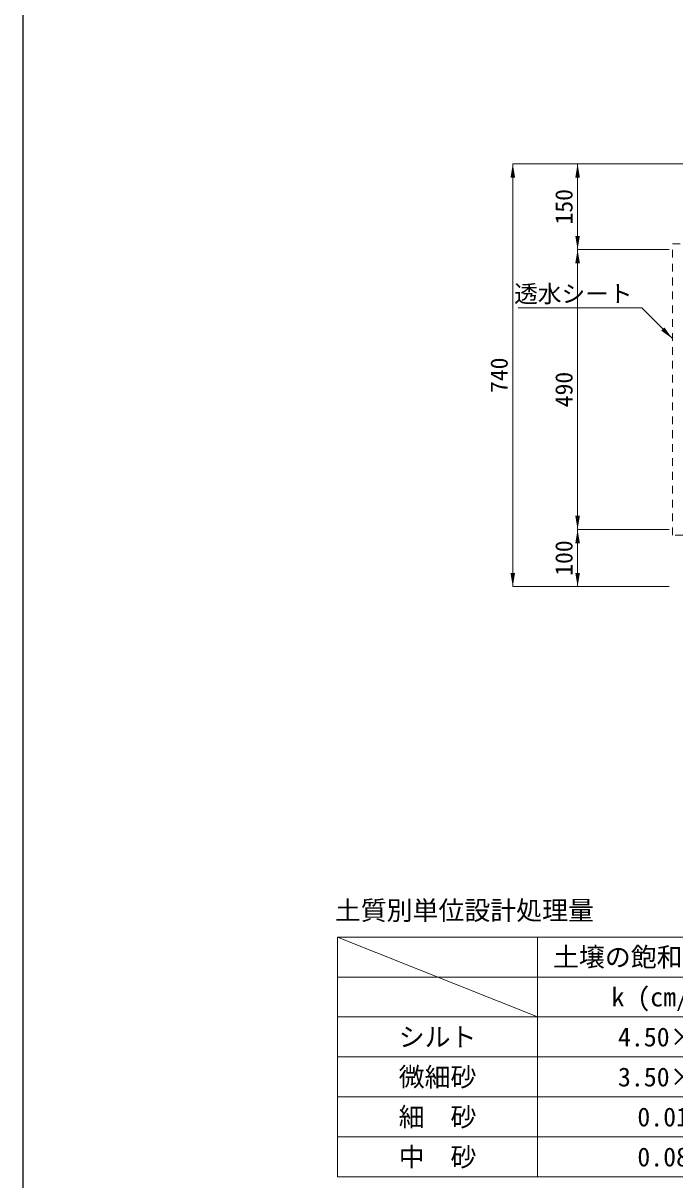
# Model space of a CAD drawing. Units: millimetres at full size. Extents: x 40781 to 122968, y -21714 to -2620.
# Drawn here: x 44204 to 45344, y -7774 to -5749 of the extents above; entities that cross this region are included whole.
import ezdxf
from ezdxf.enums import TextEntityAlignment as Align

# ---------------------------------------------------------------- set-up
doc = ezdxf.new("R2010")
doc.units = ezdxf.units.MM
doc.header["$LTSCALE"] = 18
doc.linetypes.add('USER2', pattern=[1.35, 0.75, -0.6])
for name, color, linetype, lineweight in [('0_2', 7, 'Continuous', 9), ('Defpoints_3', 7, 'Continuous', 13), ('ハッチング', 7, 'Continuous', 5), ('寸法線', 7, 'Continuous', 9), ('枠', 5, 'Continuous', 25)]:
    doc.layers.add(name, color=color, linetype=linetype, lineweight=lineweight)
doc.styles.add('ＭＳ ゴシック', font='')
doc.styles.get('ＭＳ ゴシック').set_extended_font_data('MS Gothic')

# ---------------------------------------------------------------- blocks, each defined once
blk = doc.blocks.new('filled_arrow')
at = {"color": 0, "linetype": 'Continuous', "lineweight": -2}
blk.add_solid([(7.5, 1.25), (0, 0), (7.5, -1.25)], dxfattribs=at)

msp = doc.modelspace()

# ---------------------------------------------------------------- linework, layer by layer
at = {"layer": '0_2', "lineweight": 13}
for p, q in [((44754.04, -7348.95), (46742.04, -7348.95)), ((44754.04, -7348.95), (44754.04, -7768.95)), ((45104.04, -7488.95), (44754.04, -7348.95)), ((45104.04, -7348.95), (45104.04, -7768.95)), ((44754.04, -7488.95), (46742.04, -7488.95)), ((44754.04, -7558.95), (46742.04, -7558.95)), ((44754.04, -7628.95), (46742.04, -7628.95)), ((44754.04, -7698.95), (46742.04, -7698.95)), ((44754.04, -7768.95), (46742.04, -7768.95))]:
    msp.add_line(p, q, dxfattribs=at)
at = {"layer": 'Defpoints_3', "color": 8, "lineweight": 0}
msp.add_line((44754.04, -7418.95), (46742.04, -7418.95), dxfattribs=at)
at = {"layer": 'ハッチング', "linetype": 'USER2', "lineweight": 9}
msp.add_lwpolyline([(45949.95, -6135.55), (46159.95, -6135.55), (46159.95, -6645.55), (45339.95, -6645.55), (45339.95, -6135.55), (45549.95, -6135.55)], dxfattribs=at)
at = {"layer": '寸法線'}
for p, q in [((45060.64, -6735.55), (45060.64, -5995.55)), ((45491.95, -5995.55), (45060.64, -5995.55)), ((45174.01, -5995.55), (45174.01, -6145.55)), ((45491.95, -5995.55), (45174.01, -5995.55)), ((45333.95, -6145.55), (45174.01, -6145.55)), ((45174.01, -6145.55), (45174.01, -6635.55)), ((45333.95, -6145.55), (45174.01, -6145.55)), ((45333.95, -6635.55), (45174.01, -6635.55)), ((45174.01, -6635.55), (45174.01, -6735.55)), ((45333.95, -6635.55), (45174.01, -6635.55)), ((45333.95, -6735.55), (45060.64, -6735.55)), ((45333.95, -6735.55), (45174.01, -6735.55))]:
    msp.add_line(p, q, dxfattribs=at)
msp.add_lwpolyline([(45339.95, -6301.48), (45286.19, -6247.72), (45070.07, -6247.72)], dxfattribs=at)
at = {"layer": '枠'}
msp.add_line((44204.04, -9323.95), (44204.04, -4843.95), dxfattribs=at)

# ---------------------------------------------------------------- block references
at = {"layer": '寸法線', "xscale": 3.2, "yscale": 3.2}
for p, rotation in [((45060.64, -5995.55), 270), ((45174.01, -5995.55), 270), ((45174.01, -6145.55), 90), ((45174.01, -6145.55), 270), ((45339.95, -6301.48), 135), ((45174.01, -6635.55), 90), ((45174.01, -6635.55), 270), ((45060.64, -6735.55), 90), ((45174.01, -6735.55), 90)]:
    msp.add_blockref('filled_arrow', p, dxfattribs=dict(at, rotation=rotation))

# ---------------------------------------------------------------- texts
at = {"layer": '0_2', "style": 'ＭＳ ゴシック'}
msp.add_text('土質別単位設計処理量 ', height=33.23, dxfattribs=at).set_placement((44749.34, -7302.41), align=Align.MIDDLE_LEFT)
for s, p in [('土壌の飽和浸透係数', (45335.04, -7383.95)), (' k (cm/sec)', (45335.04, -7453.95)), ('シルト', (44929.04, -7523.95)), ('4.50×10', (45335.04, -7523.95)), ('微細砂', (44929.04, -7593.95)), ('3.50×10', (45335.04, -7593.95)), ('細\u3000砂', (44929.04, -7663.95)), ('0.015', (45335.04, -7663.95)), ('中\u3000砂', (44929.04, -7733.95)), ('0.085', (45335.04, -7733.95))]:
    msp.add_text(s, height=33.23, dxfattribs=at).set_placement(p, align=Align.MIDDLE_CENTER)
at = {"layer": '寸法線', "style": 'ＭＳ ゴシック'}
for s, p in [('150', (45150.01, -6070.55)), ('740', (45036.64, -6365.55)), ('490', (45150.01, -6390.55)), ('100', (45150.01, -6685.55))]:
    msp.add_text(s, height=30.38, rotation=90, dxfattribs=at).set_placement(p, align=Align.MIDDLE_CENTER)
msp.add_text('透水シート', height=30.38, dxfattribs=at).set_placement((45270.19, -6207.7), align=Align.TOP_RIGHT)

doc.saveas('drawing.dxf')
